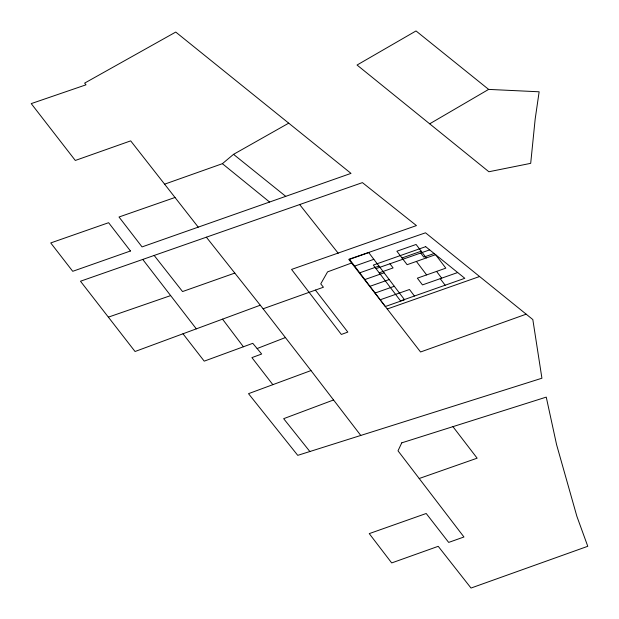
<?xml version="1.0" encoding="UTF-8"?>
<svg xmlns="http://www.w3.org/2000/svg" width="619" height="619" viewBox="0 0 619 619"><rect width="100%" height="100%" fill="white"/><g stroke="black" fill="none" stroke-linecap="round" stroke-linejoin="round"><path stroke-width="0.93" d="M175.015 197.476L119.01 217.006L142.053 246.911L351.004 173.382L175.742 32.064L84.641 83.108L86.002 84.818L31.229 103.613L75.309 160.46L130.686 140.869L164.608 184.176L222.391 163.679L233.533 154.348L288.717 123.158M429.741 123.785L488.631 89.399L539.141 91.79L535.172 119.057L530.692 163.346L488.886 171.749L357.047 65.034L416.014 30.95L488.631 89.399M182.984 333.78L204.224 361.148L252.776 343.328L257.117 348.543L285.413 337.556M333.556 399.967L283.657 418.676L309.871 451.522L541.919 378.224L532.827 319.559L425.524 232.806L348.752 259.346L420.564 351.987L526.173 314.181M351.592 263.005L327.567 271.873L320.743 283.873L323.435 287.224L263.106 308.78L206.367 237.193M260.274 305.206L135.043 351.507L80.478 281.219L362.417 182.62L416.448 225.587L291.557 269.427L341.348 334.453L347.824 332.094L315.419 290.087M360.776 435.443L310.993 370.564L248.513 393.669L297.747 455.352L309.871 451.522M234.81 273.08L182.551 291.557L154.17 255.454M354.641 266.085L373.837 259.322M359.755 272.817L378.96 266.062M402.002 257.953L421.206 251.198M379.207 272.824L393.104 267.934L389.939 263.771M434.136 253.496L423.829 257.125L420.703 253.009M364.877 279.556L384.074 272.801M369.992 286.295L389.196 279.54M375.106 293.035L394.311 286.28M380.228 299.774L409.484 289.499L414.436 296.021M457.681 272.538L422.475 284.902L417.361 278.171L445.827 268.151L435.59 254.672L407.124 264.692L396.887 251.213L416.092 244.459L426.329 257.937M387.239 309.005L479.586 276.515M376.027 268.638L429.656 249.883M419.195 478.51L477.141 458.184L452.93 426.646M108.371 317.137L170.643 295.596M233.533 154.348L285.738 196.347M222.391 163.679L269.59 202.034M257.117 348.543L261.667 354.022L251.918 357.612L272.847 384.67M299.666 204.572L338.222 253.264M164.608 184.176L198.227 227.142M263.106 308.78L310.993 370.564M142.749 259.446L196.316 328.851M436.565 271.408L441.68 278.148M440.21 278.689L445.162 285.212M416.386 261.435L426.623 274.906M222.538 319.156L243.399 346.772M401.762 442.84L398.009 450.825L463.948 536.99L448.674 542.414L426.205 513.491L369.257 533.617L391.688 562.934L438.221 546.322L471.02 588.05L587.771 546.291L576.877 516.331L556.582 444.651L546.252 397.119L401.762 442.84M130.454 250.989L72.725 271.308L50.735 242.942L108.611 222.701L130.454 250.989M368.723 252.583L349.518 259.346L385.343 306.513L404.547 299.751L368.723 252.583M425.679 246.664L373.327 265.079L400.547 300.911L464.807 278.295L425.679 246.664"/></g></svg>
